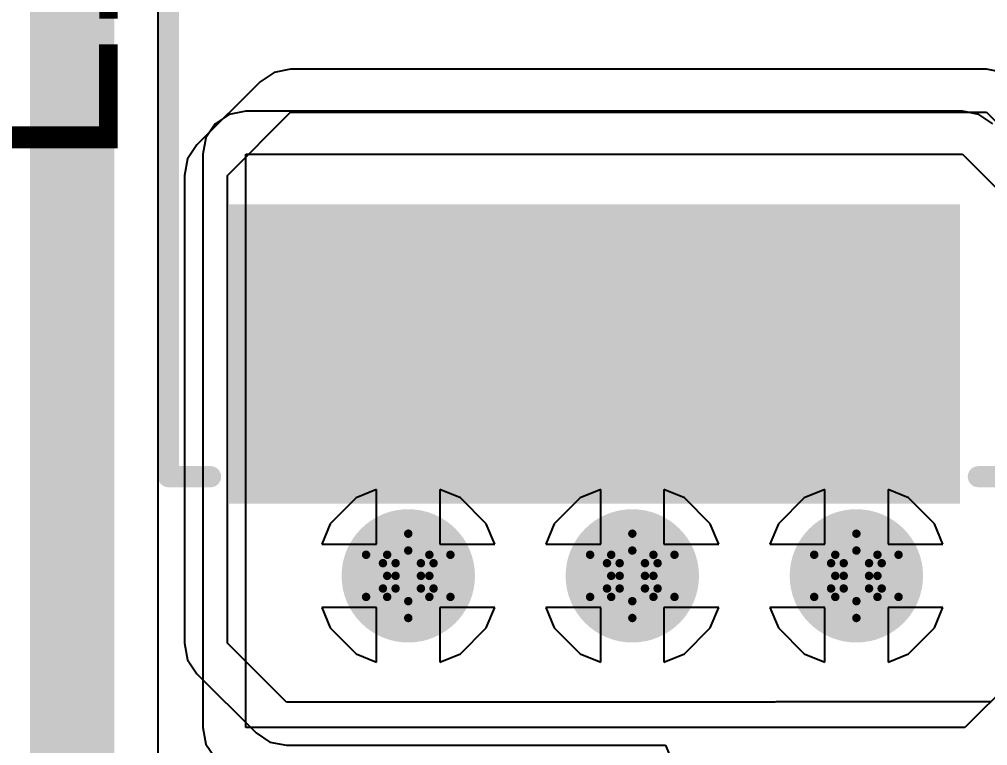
# Model space of a CAD drawing. Header units: inches. Extents: x -18 to 237, y -41 to 211.
# Drawn here: x 18.58 to 24.42, y 95.04 to 99.42 of the extents above; entities that cross this region are included whole.
import ezdxf

# ---------------------------------------------------------------- set-up
doc = ezdxf.new("R2010")
doc.units = ezdxf.units.IN
for name, color, linetype in [('Bottom Layer', 5, 'Continuous'), ('Bottom Solder', 6, 'Continuous'), ('Drill Drawing', 1, 'Continuous'), ('Top Layer', 1, 'Continuous'), ('Top Overlay', 2, 'Continuous'), ('Top Paste', 8, 'Continuous'), ('Top Solder', 216, 'Continuous'), ('Via Holes', 16, 'Continuous')]:
    doc.layers.add(name, color=color, linetype=linetype)
doc.styles.add('Arial', font='', dxfattribs={"height": 0.2})
doc.styles.get('Arial').set_extended_font_data('Arial')

# ---------------------------------------------------------------- blocks, each defined once
blk = doc.blocks.new('VLS5045EX_3R3N_102')
at = {"layer": 'Top Layer'}
for points in [[(-2.6, 2.1), (-1, 2.1), (-1, -2.1), (-2.6, -2.1)], [(1, 2.1), (2.6, 2.1), (2.6, -2.1), (1, -2.1)]]:
    blk.add_hatch(color=1, dxfattribs=at).paths.add_polyline_path(points)
at = {"layer": 'Top Paste'}
for points in [[(-2.6, 2.1), (-1, 2.1), (-1, -2.1), (-2.6, -2.1)], [(1, 2.1), (2.6, 2.1), (2.6, -2.1), (1, -2.1)]]:
    blk.add_hatch(color=8, dxfattribs=at).paths.add_polyline_path(points)
at = {"layer": 'Top Solder'}
for points in [[(-2.7016, 2.2016), (-0.8984, 2.2016), (-0.8984, -2.2016), (-2.7016, -2.2016)], [(0.8984, 2.2016), (2.7016, 2.2016), (2.7016, -2.2016), (0.8984, -2.2016)]]:
    blk.add_hatch(color=216, dxfattribs=at).paths.add_polyline_path(points)
at = {"layer": 'Top Overlay'}
for points in [[(-2.54, 2.5654, 0.127, 0.127, 0), (2.54, 2.5654, 0.127, 0.127, 0)], [(-2.54, 2.5654, 0.127, 0.127, 0), (-2.54, 2.3114, 0.127, 0.127, 0)], [(2.54, 2.5654, 0.127, 0.127, 0), (2.54, 2.3114, 0.127, 0.127, 0)], [(-2.54, -2.3114, 0.127, 0.127, 0), (-2.54, -2.5654, 0.127, 0.127, 0)], [(2.54, -2.3114, 0.127, 0.127, 0), (2.54, -2.5654, 0.127, 0.127, 0)], [(-2.54, -2.5654, 0.127, 0.127, 0), (2.54, -2.5654, 0.127, 0.127, 0)]]:
    blk.add_lwpolyline(points, format="xyseb", dxfattribs=at)
for points in [[(-2.5718, 2.5654, 0.0635, 0.0635, 1), (-2.5082, 2.5654, 0.0635, 0.0635, 1)], [(-2.5718, 2.5654, 0.0635, 0.0635, 1), (-2.5082, 2.5654, 0.0635, 0.0635, 1)], [(2.5082, 2.5654, 0.0635, 0.0635, 1), (2.5718, 2.5654, 0.0635, 0.0635, 1)], [(2.5082, 2.5654, 0.0635, 0.0635, 1), (2.5718, 2.5654, 0.0635, 0.0635, 1)], [(-2.5718, 2.3114, 0.0635, 0.0635, 1), (-2.5082, 2.3114, 0.0635, 0.0635, 1)], [(2.5082, 2.3114, 0.0635, 0.0635, 1), (2.5718, 2.3114, 0.0635, 0.0635, 1)], [(-2.5718, -2.3114, 0.0635, 0.0635, 1), (-2.5082, -2.3114, 0.0635, 0.0635, 1)], [(2.5082, -2.3114, 0.0635, 0.0635, 1), (2.5718, -2.3114, 0.0635, 0.0635, 1)], [(-2.5718, -2.5654, 0.0635, 0.0635, 1), (-2.5082, -2.5654, 0.0635, 0.0635, 1)], [(-2.5718, -2.5654, 0.0635, 0.0635, 1), (-2.5082, -2.5654, 0.0635, 0.0635, 1)], [(2.5082, -2.5654, 0.0635, 0.0635, 1), (2.5718, -2.5654, 0.0635, 0.0635, 1)], [(2.5082, -2.5654, 0.0635, 0.0635, 1), (2.5718, -2.5654, 0.0635, 0.0635, 1)]]:
    blk.add_lwpolyline(points, format="xyseb", close=True, dxfattribs=at)

msp = doc.modelspace()

# ---------------------------------------------------------------- hatches: boundary and pattern name
at = {"layer": 'Bottom Layer'}
h = msp.add_hatch(color=5, dxfattribs=at)
edge = h.paths.add_edge_path()
edge.add_arc((20.9267, 96.0658), 0.3, 0, 360)
h = msp.add_hatch(color=5, dxfattribs=at)
edge = h.paths.add_edge_path()
edge.add_arc((22.2758, 96.0658), 0.3, 0, 360)
h = msp.add_hatch(color=5, dxfattribs=at)
edge = h.paths.add_edge_path()
edge.add_arc((23.625, 96.0658), 0.3, 0, 360)
at = {"layer": 'Bottom Solder'}
h = msp.add_hatch(color=6, dxfattribs=at)
edge = h.paths.add_edge_path()
edge.add_arc((20.9267, 96.0658), 0.4016, 0, 360)
h = msp.add_hatch(color=6, dxfattribs=at)
edge = h.paths.add_edge_path()
edge.add_arc((22.2758, 96.0658), 0.4016, 0, 360)
h = msp.add_hatch(color=6, dxfattribs=at)
edge = h.paths.add_edge_path()
edge.add_arc((23.625, 96.0658), 0.4016, 0, 360)
at = {"layer": 'Top Layer'}
h = msp.add_hatch(color=1, dxfattribs=at)
edge = h.paths.add_edge_path()
edge.add_arc((20.9267, 96.0658), 0.3, 0, 360)
h = msp.add_hatch(color=1, dxfattribs=at)
edge = h.paths.add_edge_path()
edge.add_arc((22.2758, 96.0658), 0.3, 0, 360)
h = msp.add_hatch(color=1, dxfattribs=at)
edge = h.paths.add_edge_path()
edge.add_arc((23.625, 96.0658), 0.3, 0, 360)
at = {"layer": 'Top Solder'}
h = msp.add_hatch(color=216, dxfattribs=at)
edge = h.paths.add_edge_path()
edge.add_arc((20.9267, 96.0658), 0.4016, 0, 360)
h = msp.add_hatch(color=216, dxfattribs=at)
edge = h.paths.add_edge_path()
edge.add_arc((22.2758, 96.0658), 0.4016, 0, 360)
h = msp.add_hatch(color=216, dxfattribs=at)
edge = h.paths.add_edge_path()
edge.add_arc((23.625, 96.0658), 0.4016, 0, 360)
at = {"layer": 'Via Holes'}
h = msp.add_hatch(color=7, dxfattribs=at)
edge = h.paths.add_edge_path()
edge.add_arc((20.9267, 96.0658), 0.15, 0, 360)
h = msp.add_hatch(color=7, dxfattribs=at)
edge = h.paths.add_edge_path()
edge.add_arc((22.2758, 96.0658), 0.15, 0, 360)
h = msp.add_hatch(color=7, dxfattribs=at)
edge = h.paths.add_edge_path()
edge.add_arc((23.625, 96.0658), 0.15, 0, 360)

# ---------------------------------------------------------------- linework, layer by layer
at = {"layer": 'Bottom Layer'}
for p, q in [((19.4203, 94.691), (19.4203, 102.5108)), ((20.2184, 99.1188), (20.1193, 99.0991)), ((24.4094, 99.1188), (20.2184, 99.1188)), ((24.5085, 99.0991), (24.4094, 99.1188)), ((20.1193, 99.0991), (20.0353, 99.0429)), ((20.0353, 99.0429), (19.6543, 98.6619)), ((19.8374, 98.4788), (20.2184, 98.8598)), ((20.2184, 98.8598), (24.4094, 98.8598)), ((24.4094, 98.8598), (24.8412, 98.428)), ((19.6543, 98.6619), (19.5981, 98.5779)), ((19.6543, 98.6619), (19.6543, 98.6619)), ((19.5981, 98.5779), (19.5784, 98.4788)), ((19.5784, 98.4788), (19.5784, 95.6594)), ((19.8374, 95.6594), (19.8374, 98.4788)), ((20.7362, 96.5865), (20.6128, 96.5355)), ((20.7362, 96.2563), (20.7362, 96.5865)), ((21.2405, 96.5355), (21.1172, 96.5865)), ((21.1172, 96.5865), (21.1172, 96.2563)), ((22.0853, 96.5865), (21.962, 96.5355)), ((22.0853, 96.2563), (22.0853, 96.5865)), ((22.5896, 96.5355), (22.4663, 96.5865)), ((22.4663, 96.5865), (22.4663, 96.2563)), ((23.4345, 96.5865), (23.3111, 96.5355)), ((23.4345, 96.2563), (23.4345, 96.5865)), ((23.9388, 96.5355), (23.8155, 96.5865)), ((23.8155, 96.5865), (23.8155, 96.2563)), ((20.6128, 96.5355), (20.457, 96.3796)), ((21.3963, 96.3796), (21.2405, 96.5355)), ((21.962, 96.5355), (21.8061, 96.3796)), ((22.7455, 96.3796), (22.5896, 96.5355)), ((23.3111, 96.5355), (23.1553, 96.3796)), ((24.0946, 96.3796), (23.9388, 96.5355)), ((20.457, 96.3796), (20.4059, 96.2563)), ((21.4474, 96.2563), (21.3963, 96.3796)), ((21.8061, 96.3796), (21.7551, 96.2563)), ((22.7965, 96.2563), (22.7455, 96.3796)), ((23.1553, 96.3796), (23.1042, 96.2563)), ((24.1457, 96.2563), (24.0946, 96.3796)), ((20.4059, 96.2563), (20.7362, 96.2563)), ((21.1172, 96.2563), (21.4474, 96.2563)), ((21.7551, 96.2563), (22.0853, 96.2563)), ((22.4663, 96.2563), (22.7965, 96.2563)), ((23.1042, 96.2563), (23.4345, 96.2563)), ((23.8155, 96.2563), (24.1457, 96.2563)), ((20.7362, 95.8753), (20.4059, 95.8753)), ((20.4059, 95.8753), (20.457, 95.752)), ((20.7362, 95.5451), (20.7362, 95.8753)), ((21.4474, 95.8753), (21.1172, 95.8753)), ((21.1172, 95.8753), (21.1172, 95.5451)), ((21.3963, 95.752), (21.4474, 95.8753)), ((22.0853, 95.8753), (21.7551, 95.8753)), ((21.7551, 95.8753), (21.8061, 95.752)), ((22.0853, 95.5451), (22.0853, 95.8753)), ((22.7965, 95.8753), (22.4663, 95.8753)), ((22.4663, 95.8753), (22.4663, 95.5451)), ((22.7455, 95.752), (22.7965, 95.8753)), ((23.4345, 95.8753), (23.1042, 95.8753)), ((23.1042, 95.8753), (23.1553, 95.752)), ((23.4345, 95.5451), (23.4345, 95.8753)), ((24.1457, 95.8753), (23.8155, 95.8753)), ((23.8155, 95.8753), (23.8155, 95.5451)), ((24.0946, 95.752), (24.1457, 95.8753)), ((20.457, 95.752), (20.6128, 95.5961)), ((21.2405, 95.5961), (21.3963, 95.752)), ((21.8061, 95.752), (21.962, 95.5961)), ((22.5896, 95.5961), (22.7455, 95.752)), ((23.1553, 95.752), (23.3111, 95.5961)), ((23.9388, 95.5961), (24.0946, 95.752)), ((19.5784, 95.6594), (19.5981, 95.5603)), ((20.193, 95.3038), (19.8374, 95.6594)), ((19.5981, 95.5603), (19.6543, 95.4763)), ((20.6128, 95.5961), (20.7362, 95.5451)), ((21.1172, 95.5451), (21.2405, 95.5961)), ((21.962, 95.5961), (22.0853, 95.5451)), ((22.4663, 95.5451), (22.5896, 95.5961)), ((23.3111, 95.5961), (23.4345, 95.5451)), ((23.8155, 95.5451), (23.9388, 95.5961)), ((19.6543, 95.4763), (20.0099, 95.1207)), ((23.1333, 95.3038), (20.193, 95.3038)), ((23.1428, 95.3057), (23.1333, 95.3038)), ((24.4357, 95.3057), (23.1428, 95.3057)), ((20.0099, 95.1207), (20.0939, 95.0645)), ((20.0939, 95.0645), (20.193, 95.0448)), ((20.193, 95.0448), (22.4746, 95.0448)), ((22.4746, 95.0448), (22.5232, 94.9275))]:
    msp.add_line(p, q, dxfattribs=at)
msp.add_lwpolyline([(18.9024, 87.7361, 0.508, 0.508, 0), (18.9024, 102.7254, 0.508, 0.508, 0)], format="xyseb", dxfattribs=at)
at = {"layer": 'Drill Drawing'}
for points in [[(20.7997, 96.1928, 0.0508, 0.0508, 0), (20.9267, 96.3198, 0.0508, 0.0508, 0)], [(20.9267, 96.3198, 0.0508, 0.0508, 0), (21.0537, 96.1928, 0.0508, 0.0508, 0)], [(22.1488, 96.1928, 0.0508, 0.0508, 0), (22.2758, 96.3198, 0.0508, 0.0508, 0)], [(22.2758, 96.3198, 0.0508, 0.0508, 0), (22.4028, 96.1928, 0.0508, 0.0508, 0)], [(23.498, 96.1928, 0.0508, 0.0508, 0), (23.625, 96.3198, 0.0508, 0.0508, 0)], [(23.625, 96.3198, 0.0508, 0.0508, 0), (23.752, 96.1928, 0.0508, 0.0508, 0)], [(20.6727, 96.1928, 0.0508, 0.0508, 0), (20.7997, 96.0658, 0.0508, 0.0508, 0)], [(20.6727, 96.1928, 0.0508, 0.0508, 0), (20.7997, 96.1928, 0.0508, 0.0508, 0)], [(20.8505, 96.142, 0.0508, 0.0508, 0), (20.9267, 96.2182, 0.0508, 0.0508, 0)], [(20.9267, 96.2182, 0.0508, 0.0508, 0), (21.0029, 96.142, 0.0508, 0.0508, 0)], [(21.0537, 96.1928, 0.0508, 0.0508, 0), (21.1807, 96.1928, 0.0508, 0.0508, 0)], [(21.0537, 96.0658, 0.0508, 0.0508, 0), (21.1807, 96.1928, 0.0508, 0.0508, 0)], [(22.0218, 96.1928, 0.0508, 0.0508, 0), (22.1488, 96.0658, 0.0508, 0.0508, 0)], [(22.0218, 96.1928, 0.0508, 0.0508, 0), (22.1488, 96.1928, 0.0508, 0.0508, 0)], [(22.1996, 96.142, 0.0508, 0.0508, 0), (22.2758, 96.2182, 0.0508, 0.0508, 0)], [(22.2758, 96.2182, 0.0508, 0.0508, 0), (22.352, 96.142, 0.0508, 0.0508, 0)], [(22.4028, 96.1928, 0.0508, 0.0508, 0), (22.5298, 96.1928, 0.0508, 0.0508, 0)], [(22.4028, 96.0658, 0.0508, 0.0508, 0), (22.5298, 96.1928, 0.0508, 0.0508, 0)], [(23.371, 96.1928, 0.0508, 0.0508, 0), (23.498, 96.0658, 0.0508, 0.0508, 0)], [(23.371, 96.1928, 0.0508, 0.0508, 0), (23.498, 96.1928, 0.0508, 0.0508, 0)], [(23.5488, 96.142, 0.0508, 0.0508, 0), (23.625, 96.2182, 0.0508, 0.0508, 0)], [(23.625, 96.2182, 0.0508, 0.0508, 0), (23.7012, 96.142, 0.0508, 0.0508, 0)], [(23.752, 96.1928, 0.0508, 0.0508, 0), (23.879, 96.1928, 0.0508, 0.0508, 0)], [(23.752, 96.0658, 0.0508, 0.0508, 0), (23.879, 96.1928, 0.0508, 0.0508, 0)], [(20.7743, 96.142, 0.0508, 0.0508, 0), (20.8505, 96.0658, 0.0508, 0.0508, 0)], [(20.7743, 96.142, 0.0508, 0.0508, 0), (20.8505, 96.142, 0.0508, 0.0508, 0)], [(21.0029, 96.142, 0.0508, 0.0508, 0), (21.0791, 96.142, 0.0508, 0.0508, 0)], [(21.0029, 96.0658, 0.0508, 0.0508, 0), (21.0791, 96.142, 0.0508, 0.0508, 0)], [(22.1234, 96.142, 0.0508, 0.0508, 0), (22.1996, 96.0658, 0.0508, 0.0508, 0)], [(22.1234, 96.142, 0.0508, 0.0508, 0), (22.1996, 96.142, 0.0508, 0.0508, 0)], [(22.352, 96.142, 0.0508, 0.0508, 0), (22.4282, 96.142, 0.0508, 0.0508, 0)], [(22.352, 96.0658, 0.0508, 0.0508, 0), (22.4282, 96.142, 0.0508, 0.0508, 0)], [(23.4726, 96.142, 0.0508, 0.0508, 0), (23.5488, 96.0658, 0.0508, 0.0508, 0)], [(23.4726, 96.142, 0.0508, 0.0508, 0), (23.5488, 96.142, 0.0508, 0.0508, 0)], [(23.7012, 96.142, 0.0508, 0.0508, 0), (23.7774, 96.142, 0.0508, 0.0508, 0)], [(23.7012, 96.0658, 0.0508, 0.0508, 0), (23.7774, 96.142, 0.0508, 0.0508, 0)], [(20.6727, 95.9388, 0.0508, 0.0508, 0), (20.7997, 96.0658, 0.0508, 0.0508, 0)], [(20.7743, 95.9896, 0.0508, 0.0508, 0), (20.8505, 96.0658, 0.0508, 0.0508, 0)], [(21.0029, 96.0658, 0.0508, 0.0508, 0), (21.0791, 95.9896, 0.0508, 0.0508, 0)], [(21.0537, 96.0658, 0.0508, 0.0508, 0), (21.1807, 95.9388, 0.0508, 0.0508, 0)], [(22.0218, 95.9388, 0.0508, 0.0508, 0), (22.1488, 96.0658, 0.0508, 0.0508, 0)], [(22.1234, 95.9896, 0.0508, 0.0508, 0), (22.1996, 96.0658, 0.0508, 0.0508, 0)], [(22.352, 96.0658, 0.0508, 0.0508, 0), (22.4282, 95.9896, 0.0508, 0.0508, 0)], [(22.4028, 96.0658, 0.0508, 0.0508, 0), (22.5298, 95.9388, 0.0508, 0.0508, 0)], [(23.371, 95.9388, 0.0508, 0.0508, 0), (23.498, 96.0658, 0.0508, 0.0508, 0)], [(23.4726, 95.9896, 0.0508, 0.0508, 0), (23.5488, 96.0658, 0.0508, 0.0508, 0)], [(23.7012, 96.0658, 0.0508, 0.0508, 0), (23.7774, 95.9896, 0.0508, 0.0508, 0)], [(23.752, 96.0658, 0.0508, 0.0508, 0), (23.879, 95.9388, 0.0508, 0.0508, 0)], [(20.7743, 95.9896, 0.0508, 0.0508, 0), (20.8505, 95.9896, 0.0508, 0.0508, 0)], [(20.8505, 95.9896, 0.0508, 0.0508, 0), (20.9267, 95.9134, 0.0508, 0.0508, 0)], [(20.9267, 95.9134, 0.0508, 0.0508, 0), (21.0029, 95.9896, 0.0508, 0.0508, 0)], [(21.0029, 95.9896, 0.0508, 0.0508, 0), (21.0791, 95.9896, 0.0508, 0.0508, 0)], [(22.1234, 95.9896, 0.0508, 0.0508, 0), (22.1996, 95.9896, 0.0508, 0.0508, 0)], [(22.1996, 95.9896, 0.0508, 0.0508, 0), (22.2758, 95.9134, 0.0508, 0.0508, 0)], [(22.2758, 95.9134, 0.0508, 0.0508, 0), (22.352, 95.9896, 0.0508, 0.0508, 0)], [(22.352, 95.9896, 0.0508, 0.0508, 0), (22.4282, 95.9896, 0.0508, 0.0508, 0)], [(23.4726, 95.9896, 0.0508, 0.0508, 0), (23.5488, 95.9896, 0.0508, 0.0508, 0)], [(23.5488, 95.9896, 0.0508, 0.0508, 0), (23.625, 95.9134, 0.0508, 0.0508, 0)], [(23.625, 95.9134, 0.0508, 0.0508, 0), (23.7012, 95.9896, 0.0508, 0.0508, 0)], [(23.7012, 95.9896, 0.0508, 0.0508, 0), (23.7774, 95.9896, 0.0508, 0.0508, 0)], [(20.6727, 95.9388, 0.0508, 0.0508, 0), (20.7997, 95.9388, 0.0508, 0.0508, 0)], [(20.7997, 95.9388, 0.0508, 0.0508, 0), (20.9267, 95.8118, 0.0508, 0.0508, 0)], [(20.9267, 95.8118, 0.0508, 0.0508, 0), (21.0537, 95.9388, 0.0508, 0.0508, 0)], [(21.0537, 95.9388, 0.0508, 0.0508, 0), (21.1807, 95.9388, 0.0508, 0.0508, 0)], [(22.0218, 95.9388, 0.0508, 0.0508, 0), (22.1488, 95.9388, 0.0508, 0.0508, 0)], [(22.1488, 95.9388, 0.0508, 0.0508, 0), (22.2758, 95.8118, 0.0508, 0.0508, 0)], [(22.2758, 95.8118, 0.0508, 0.0508, 0), (22.4028, 95.9388, 0.0508, 0.0508, 0)], [(22.4028, 95.9388, 0.0508, 0.0508, 0), (22.5298, 95.9388, 0.0508, 0.0508, 0)], [(23.371, 95.9388, 0.0508, 0.0508, 0), (23.498, 95.9388, 0.0508, 0.0508, 0)], [(23.498, 95.9388, 0.0508, 0.0508, 0), (23.625, 95.8118, 0.0508, 0.0508, 0)], [(23.625, 95.8118, 0.0508, 0.0508, 0), (23.752, 95.9388, 0.0508, 0.0508, 0)], [(23.752, 95.9388, 0.0508, 0.0508, 0), (23.879, 95.9388, 0.0508, 0.0508, 0)]]:
    msp.add_lwpolyline(points, format="xyseb", dxfattribs=at)
for points in [[(20.914, 96.3198, 0.0254, 0.0254, 1), (20.9394, 96.3198, 0.0254, 0.0254, 1)], [(20.914, 96.3198, 0.0254, 0.0254, 1), (20.9394, 96.3198, 0.0254, 0.0254, 1)], [(22.2631, 96.3198, 0.0254, 0.0254, 1), (22.2885, 96.3198, 0.0254, 0.0254, 1)], [(22.2631, 96.3198, 0.0254, 0.0254, 1), (22.2885, 96.3198, 0.0254, 0.0254, 1)], [(23.6123, 96.3198, 0.0254, 0.0254, 1), (23.6377, 96.3198, 0.0254, 0.0254, 1)], [(23.6123, 96.3198, 0.0254, 0.0254, 1), (23.6377, 96.3198, 0.0254, 0.0254, 1)], [(20.66, 96.1928, 0.0254, 0.0254, 1), (20.6854, 96.1928, 0.0254, 0.0254, 1)], [(20.66, 96.1928, 0.0254, 0.0254, 1), (20.6854, 96.1928, 0.0254, 0.0254, 1)], [(20.787, 96.1928, 0.0254, 0.0254, 1), (20.8124, 96.1928, 0.0254, 0.0254, 1)], [(20.787, 96.1928, 0.0254, 0.0254, 1), (20.8124, 96.1928, 0.0254, 0.0254, 1)], [(20.914, 96.2182, 0.0254, 0.0254, 1), (20.9394, 96.2182, 0.0254, 0.0254, 1)], [(20.914, 96.2182, 0.0254, 0.0254, 1), (20.9394, 96.2182, 0.0254, 0.0254, 1)], [(21.041, 96.1928, 0.0254, 0.0254, 1), (21.0664, 96.1928, 0.0254, 0.0254, 1)], [(21.041, 96.1928, 0.0254, 0.0254, 1), (21.0664, 96.1928, 0.0254, 0.0254, 1)], [(21.168, 96.1928, 0.0254, 0.0254, 1), (21.1934, 96.1928, 0.0254, 0.0254, 1)], [(21.168, 96.1928, 0.0254, 0.0254, 1), (21.1934, 96.1928, 0.0254, 0.0254, 1)], [(22.0091, 96.1928, 0.0254, 0.0254, 1), (22.0345, 96.1928, 0.0254, 0.0254, 1)], [(22.0091, 96.1928, 0.0254, 0.0254, 1), (22.0345, 96.1928, 0.0254, 0.0254, 1)], [(22.1361, 96.1928, 0.0254, 0.0254, 1), (22.1615, 96.1928, 0.0254, 0.0254, 1)], [(22.1361, 96.1928, 0.0254, 0.0254, 1), (22.1615, 96.1928, 0.0254, 0.0254, 1)], [(22.2631, 96.2182, 0.0254, 0.0254, 1), (22.2885, 96.2182, 0.0254, 0.0254, 1)], [(22.2631, 96.2182, 0.0254, 0.0254, 1), (22.2885, 96.2182, 0.0254, 0.0254, 1)], [(22.3901, 96.1928, 0.0254, 0.0254, 1), (22.4155, 96.1928, 0.0254, 0.0254, 1)], [(22.3901, 96.1928, 0.0254, 0.0254, 1), (22.4155, 96.1928, 0.0254, 0.0254, 1)], [(22.5171, 96.1928, 0.0254, 0.0254, 1), (22.5425, 96.1928, 0.0254, 0.0254, 1)], [(22.5171, 96.1928, 0.0254, 0.0254, 1), (22.5425, 96.1928, 0.0254, 0.0254, 1)], [(23.3583, 96.1928, 0.0254, 0.0254, 1), (23.3837, 96.1928, 0.0254, 0.0254, 1)], [(23.3583, 96.1928, 0.0254, 0.0254, 1), (23.3837, 96.1928, 0.0254, 0.0254, 1)], [(23.4853, 96.1928, 0.0254, 0.0254, 1), (23.5107, 96.1928, 0.0254, 0.0254, 1)], [(23.4853, 96.1928, 0.0254, 0.0254, 1), (23.5107, 96.1928, 0.0254, 0.0254, 1)], [(23.6123, 96.2182, 0.0254, 0.0254, 1), (23.6377, 96.2182, 0.0254, 0.0254, 1)], [(23.6123, 96.2182, 0.0254, 0.0254, 1), (23.6377, 96.2182, 0.0254, 0.0254, 1)], [(23.7393, 96.1928, 0.0254, 0.0254, 1), (23.7647, 96.1928, 0.0254, 0.0254, 1)], [(23.7393, 96.1928, 0.0254, 0.0254, 1), (23.7647, 96.1928, 0.0254, 0.0254, 1)], [(23.8663, 96.1928, 0.0254, 0.0254, 1), (23.8917, 96.1928, 0.0254, 0.0254, 1)], [(23.8663, 96.1928, 0.0254, 0.0254, 1), (23.8917, 96.1928, 0.0254, 0.0254, 1)], [(20.7616, 96.142, 0.0254, 0.0254, 1), (20.787, 96.142, 0.0254, 0.0254, 1)], [(20.7616, 96.142, 0.0254, 0.0254, 1), (20.787, 96.142, 0.0254, 0.0254, 1)], [(20.8378, 96.142, 0.0254, 0.0254, 1), (20.8632, 96.142, 0.0254, 0.0254, 1)], [(20.8378, 96.142, 0.0254, 0.0254, 1), (20.8632, 96.142, 0.0254, 0.0254, 1)], [(20.9902, 96.142, 0.0254, 0.0254, 1), (21.0156, 96.142, 0.0254, 0.0254, 1)], [(20.9902, 96.142, 0.0254, 0.0254, 1), (21.0156, 96.142, 0.0254, 0.0254, 1)], [(21.0664, 96.142, 0.0254, 0.0254, 1), (21.0918, 96.142, 0.0254, 0.0254, 1)], [(21.0664, 96.142, 0.0254, 0.0254, 1), (21.0918, 96.142, 0.0254, 0.0254, 1)], [(22.1107, 96.142, 0.0254, 0.0254, 1), (22.1361, 96.142, 0.0254, 0.0254, 1)], [(22.1107, 96.142, 0.0254, 0.0254, 1), (22.1361, 96.142, 0.0254, 0.0254, 1)], [(22.1869, 96.142, 0.0254, 0.0254, 1), (22.2123, 96.142, 0.0254, 0.0254, 1)], [(22.1869, 96.142, 0.0254, 0.0254, 1), (22.2123, 96.142, 0.0254, 0.0254, 1)], [(22.3393, 96.142, 0.0254, 0.0254, 1), (22.3647, 96.142, 0.0254, 0.0254, 1)], [(22.3393, 96.142, 0.0254, 0.0254, 1), (22.3647, 96.142, 0.0254, 0.0254, 1)], [(22.4155, 96.142, 0.0254, 0.0254, 1), (22.4409, 96.142, 0.0254, 0.0254, 1)], [(22.4155, 96.142, 0.0254, 0.0254, 1), (22.4409, 96.142, 0.0254, 0.0254, 1)], [(23.4599, 96.142, 0.0254, 0.0254, 1), (23.4853, 96.142, 0.0254, 0.0254, 1)], [(23.4599, 96.142, 0.0254, 0.0254, 1), (23.4853, 96.142, 0.0254, 0.0254, 1)], [(23.5361, 96.142, 0.0254, 0.0254, 1), (23.5615, 96.142, 0.0254, 0.0254, 1)], [(23.5361, 96.142, 0.0254, 0.0254, 1), (23.5615, 96.142, 0.0254, 0.0254, 1)], [(23.6885, 96.142, 0.0254, 0.0254, 1), (23.7139, 96.142, 0.0254, 0.0254, 1)], [(23.6885, 96.142, 0.0254, 0.0254, 1), (23.7139, 96.142, 0.0254, 0.0254, 1)], [(23.7647, 96.142, 0.0254, 0.0254, 1), (23.7901, 96.142, 0.0254, 0.0254, 1)], [(23.7647, 96.142, 0.0254, 0.0254, 1), (23.7901, 96.142, 0.0254, 0.0254, 1)], [(20.787, 96.0658, 0.0254, 0.0254, 1), (20.8124, 96.0658, 0.0254, 0.0254, 1)], [(20.787, 96.0658, 0.0254, 0.0254, 1), (20.8124, 96.0658, 0.0254, 0.0254, 1)], [(20.8378, 96.0658, 0.0254, 0.0254, 1), (20.8632, 96.0658, 0.0254, 0.0254, 1)], [(20.8378, 96.0658, 0.0254, 0.0254, 1), (20.8632, 96.0658, 0.0254, 0.0254, 1)], [(20.9902, 96.0658, 0.0254, 0.0254, 1), (21.0156, 96.0658, 0.0254, 0.0254, 1)], [(20.9902, 96.0658, 0.0254, 0.0254, 1), (21.0156, 96.0658, 0.0254, 0.0254, 1)], [(21.041, 96.0658, 0.0254, 0.0254, 1), (21.0664, 96.0658, 0.0254, 0.0254, 1)], [(21.041, 96.0658, 0.0254, 0.0254, 1), (21.0664, 96.0658, 0.0254, 0.0254, 1)], [(22.1361, 96.0658, 0.0254, 0.0254, 1), (22.1615, 96.0658, 0.0254, 0.0254, 1)], [(22.1361, 96.0658, 0.0254, 0.0254, 1), (22.1615, 96.0658, 0.0254, 0.0254, 1)], [(22.1869, 96.0658, 0.0254, 0.0254, 1), (22.2123, 96.0658, 0.0254, 0.0254, 1)], [(22.1869, 96.0658, 0.0254, 0.0254, 1), (22.2123, 96.0658, 0.0254, 0.0254, 1)], [(22.3393, 96.0658, 0.0254, 0.0254, 1), (22.3647, 96.0658, 0.0254, 0.0254, 1)], [(22.3393, 96.0658, 0.0254, 0.0254, 1), (22.3647, 96.0658, 0.0254, 0.0254, 1)], [(22.3901, 96.0658, 0.0254, 0.0254, 1), (22.4155, 96.0658, 0.0254, 0.0254, 1)], [(22.3901, 96.0658, 0.0254, 0.0254, 1), (22.4155, 96.0658, 0.0254, 0.0254, 1)], [(23.4853, 96.0658, 0.0254, 0.0254, 1), (23.5107, 96.0658, 0.0254, 0.0254, 1)], [(23.4853, 96.0658, 0.0254, 0.0254, 1), (23.5107, 96.0658, 0.0254, 0.0254, 1)], [(23.5361, 96.0658, 0.0254, 0.0254, 1), (23.5615, 96.0658, 0.0254, 0.0254, 1)], [(23.5361, 96.0658, 0.0254, 0.0254, 1), (23.5615, 96.0658, 0.0254, 0.0254, 1)], [(23.6885, 96.0658, 0.0254, 0.0254, 1), (23.7139, 96.0658, 0.0254, 0.0254, 1)], [(23.6885, 96.0658, 0.0254, 0.0254, 1), (23.7139, 96.0658, 0.0254, 0.0254, 1)], [(23.7393, 96.0658, 0.0254, 0.0254, 1), (23.7647, 96.0658, 0.0254, 0.0254, 1)], [(23.7393, 96.0658, 0.0254, 0.0254, 1), (23.7647, 96.0658, 0.0254, 0.0254, 1)], [(20.7616, 95.9896, 0.0254, 0.0254, 1), (20.787, 95.9896, 0.0254, 0.0254, 1)], [(20.7616, 95.9896, 0.0254, 0.0254, 1), (20.787, 95.9896, 0.0254, 0.0254, 1)], [(20.8378, 95.9896, 0.0254, 0.0254, 1), (20.8632, 95.9896, 0.0254, 0.0254, 1)], [(20.8378, 95.9896, 0.0254, 0.0254, 1), (20.8632, 95.9896, 0.0254, 0.0254, 1)], [(20.9902, 95.9896, 0.0254, 0.0254, 1), (21.0156, 95.9896, 0.0254, 0.0254, 1)], [(20.9902, 95.9896, 0.0254, 0.0254, 1), (21.0156, 95.9896, 0.0254, 0.0254, 1)], [(21.0664, 95.9896, 0.0254, 0.0254, 1), (21.0918, 95.9896, 0.0254, 0.0254, 1)], [(21.0664, 95.9896, 0.0254, 0.0254, 1), (21.0918, 95.9896, 0.0254, 0.0254, 1)], [(22.1107, 95.9896, 0.0254, 0.0254, 1), (22.1361, 95.9896, 0.0254, 0.0254, 1)], [(22.1107, 95.9896, 0.0254, 0.0254, 1), (22.1361, 95.9896, 0.0254, 0.0254, 1)], [(22.1869, 95.9896, 0.0254, 0.0254, 1), (22.2123, 95.9896, 0.0254, 0.0254, 1)], [(22.1869, 95.9896, 0.0254, 0.0254, 1), (22.2123, 95.9896, 0.0254, 0.0254, 1)], [(22.3393, 95.9896, 0.0254, 0.0254, 1), (22.3647, 95.9896, 0.0254, 0.0254, 1)], [(22.3393, 95.9896, 0.0254, 0.0254, 1), (22.3647, 95.9896, 0.0254, 0.0254, 1)], [(22.4155, 95.9896, 0.0254, 0.0254, 1), (22.4409, 95.9896, 0.0254, 0.0254, 1)], [(22.4155, 95.9896, 0.0254, 0.0254, 1), (22.4409, 95.9896, 0.0254, 0.0254, 1)], [(23.4599, 95.9896, 0.0254, 0.0254, 1), (23.4853, 95.9896, 0.0254, 0.0254, 1)], [(23.4599, 95.9896, 0.0254, 0.0254, 1), (23.4853, 95.9896, 0.0254, 0.0254, 1)], [(23.5361, 95.9896, 0.0254, 0.0254, 1), (23.5615, 95.9896, 0.0254, 0.0254, 1)], [(23.5361, 95.9896, 0.0254, 0.0254, 1), (23.5615, 95.9896, 0.0254, 0.0254, 1)], [(23.6885, 95.9896, 0.0254, 0.0254, 1), (23.7139, 95.9896, 0.0254, 0.0254, 1)], [(23.6885, 95.9896, 0.0254, 0.0254, 1), (23.7139, 95.9896, 0.0254, 0.0254, 1)], [(23.7647, 95.9896, 0.0254, 0.0254, 1), (23.7901, 95.9896, 0.0254, 0.0254, 1)], [(23.7647, 95.9896, 0.0254, 0.0254, 1), (23.7901, 95.9896, 0.0254, 0.0254, 1)], [(20.66, 95.9388, 0.0254, 0.0254, 1), (20.6854, 95.9388, 0.0254, 0.0254, 1)], [(20.66, 95.9388, 0.0254, 0.0254, 1), (20.6854, 95.9388, 0.0254, 0.0254, 1)], [(20.787, 95.9388, 0.0254, 0.0254, 1), (20.8124, 95.9388, 0.0254, 0.0254, 1)], [(20.787, 95.9388, 0.0254, 0.0254, 1), (20.8124, 95.9388, 0.0254, 0.0254, 1)], [(20.914, 95.9134, 0.0254, 0.0254, 1), (20.9394, 95.9134, 0.0254, 0.0254, 1)], [(20.914, 95.9134, 0.0254, 0.0254, 1), (20.9394, 95.9134, 0.0254, 0.0254, 1)], [(21.041, 95.9388, 0.0254, 0.0254, 1), (21.0664, 95.9388, 0.0254, 0.0254, 1)], [(21.041, 95.9388, 0.0254, 0.0254, 1), (21.0664, 95.9388, 0.0254, 0.0254, 1)], [(21.168, 95.9388, 0.0254, 0.0254, 1), (21.1934, 95.9388, 0.0254, 0.0254, 1)], [(21.168, 95.9388, 0.0254, 0.0254, 1), (21.1934, 95.9388, 0.0254, 0.0254, 1)], [(22.0091, 95.9388, 0.0254, 0.0254, 1), (22.0345, 95.9388, 0.0254, 0.0254, 1)], [(22.0091, 95.9388, 0.0254, 0.0254, 1), (22.0345, 95.9388, 0.0254, 0.0254, 1)], [(22.1361, 95.9388, 0.0254, 0.0254, 1), (22.1615, 95.9388, 0.0254, 0.0254, 1)], [(22.1361, 95.9388, 0.0254, 0.0254, 1), (22.1615, 95.9388, 0.0254, 0.0254, 1)], [(22.2631, 95.9134, 0.0254, 0.0254, 1), (22.2885, 95.9134, 0.0254, 0.0254, 1)], [(22.2631, 95.9134, 0.0254, 0.0254, 1), (22.2885, 95.9134, 0.0254, 0.0254, 1)], [(22.3901, 95.9388, 0.0254, 0.0254, 1), (22.4155, 95.9388, 0.0254, 0.0254, 1)], [(22.3901, 95.9388, 0.0254, 0.0254, 1), (22.4155, 95.9388, 0.0254, 0.0254, 1)], [(22.5171, 95.9388, 0.0254, 0.0254, 1), (22.5425, 95.9388, 0.0254, 0.0254, 1)], [(22.5171, 95.9388, 0.0254, 0.0254, 1), (22.5425, 95.9388, 0.0254, 0.0254, 1)], [(23.3583, 95.9388, 0.0254, 0.0254, 1), (23.3837, 95.9388, 0.0254, 0.0254, 1)], [(23.3583, 95.9388, 0.0254, 0.0254, 1), (23.3837, 95.9388, 0.0254, 0.0254, 1)], [(23.4853, 95.9388, 0.0254, 0.0254, 1), (23.5107, 95.9388, 0.0254, 0.0254, 1)], [(23.4853, 95.9388, 0.0254, 0.0254, 1), (23.5107, 95.9388, 0.0254, 0.0254, 1)], [(23.6123, 95.9134, 0.0254, 0.0254, 1), (23.6377, 95.9134, 0.0254, 0.0254, 1)], [(23.6123, 95.9134, 0.0254, 0.0254, 1), (23.6377, 95.9134, 0.0254, 0.0254, 1)], [(23.7393, 95.9388, 0.0254, 0.0254, 1), (23.7647, 95.9388, 0.0254, 0.0254, 1)], [(23.7393, 95.9388, 0.0254, 0.0254, 1), (23.7647, 95.9388, 0.0254, 0.0254, 1)], [(23.8663, 95.9388, 0.0254, 0.0254, 1), (23.8917, 95.9388, 0.0254, 0.0254, 1)], [(23.8663, 95.9388, 0.0254, 0.0254, 1), (23.8917, 95.9388, 0.0254, 0.0254, 1)], [(20.914, 95.8118, 0.0254, 0.0254, 1), (20.9394, 95.8118, 0.0254, 0.0254, 1)], [(20.914, 95.8118, 0.0254, 0.0254, 1), (20.9394, 95.8118, 0.0254, 0.0254, 1)], [(22.2631, 95.8118, 0.0254, 0.0254, 1), (22.2885, 95.8118, 0.0254, 0.0254, 1)], [(22.2631, 95.8118, 0.0254, 0.0254, 1), (22.2885, 95.8118, 0.0254, 0.0254, 1)], [(23.6123, 95.8118, 0.0254, 0.0254, 1), (23.6377, 95.8118, 0.0254, 0.0254, 1)], [(23.6123, 95.8118, 0.0254, 0.0254, 1), (23.6377, 95.8118, 0.0254, 0.0254, 1)]]:
    msp.add_lwpolyline(points, format="xyseb", close=True, dxfattribs=at)
at = {"layer": 'Top Layer'}
for p, q in [((19.8488, 98.8451), (19.7648, 98.7889)), ((19.9479, 98.8648), (19.8488, 98.8451)), ((24.2642, 98.8648), (19.9479, 98.8648)), ((24.3633, 98.8451), (24.2642, 98.8648)), ((24.4473, 98.7889), (24.3633, 98.8451)), ((19.7648, 98.7889), (19.7086, 98.7049)), ((19.7086, 98.7049), (19.6889, 98.6058)), ((19.6889, 98.6058), (19.6889, 95.1514)), ((19.9479, 95.1514), (19.9479, 98.6058)), ((19.9479, 98.6058), (24.2642, 98.6058)), ((24.2642, 98.6058), (25.2382, 97.6318)), ((20.7362, 96.5865), (20.6128, 96.5355)), ((20.7362, 96.2563), (20.7362, 96.5865)), ((21.2405, 96.5355), (21.1172, 96.5865)), ((21.1172, 96.5865), (21.1172, 96.2563)), ((22.0853, 96.5865), (21.962, 96.5355)), ((22.0853, 96.2563), (22.0853, 96.5865)), ((22.5896, 96.5355), (22.4663, 96.5865)), ((22.4663, 96.5865), (22.4663, 96.2563)), ((23.4345, 96.5865), (23.3111, 96.5355)), ((23.4345, 96.2563), (23.4345, 96.5865)), ((23.9388, 96.5355), (23.8155, 96.5865)), ((23.8155, 96.5865), (23.8155, 96.2563)), ((20.6128, 96.5355), (20.457, 96.3796)), ((21.3963, 96.3796), (21.2405, 96.5355)), ((21.962, 96.5355), (21.8061, 96.3796)), ((22.7455, 96.3796), (22.5896, 96.5355)), ((23.3111, 96.5355), (23.1553, 96.3796)), ((24.0946, 96.3796), (23.9388, 96.5355)), ((20.457, 96.3796), (20.4059, 96.2563)), ((21.4474, 96.2563), (21.3963, 96.3796)), ((21.8061, 96.3796), (21.7551, 96.2563)), ((22.7965, 96.2563), (22.7455, 96.3796)), ((23.1553, 96.3796), (23.1042, 96.2563)), ((24.1457, 96.2563), (24.0946, 96.3796)), ((20.4059, 96.2563), (20.7362, 96.2563)), ((21.1172, 96.2563), (21.4474, 96.2563)), ((21.7551, 96.2563), (22.0853, 96.2563)), ((22.4663, 96.2563), (22.7965, 96.2563)), ((23.1042, 96.2563), (23.4345, 96.2563)), ((23.8155, 96.2563), (24.1457, 96.2563)), ((20.7362, 95.8753), (20.4059, 95.8753)), ((20.4059, 95.8753), (20.457, 95.752)), ((20.7362, 95.5451), (20.7362, 95.8753)), ((21.4474, 95.8753), (21.1172, 95.8753)), ((21.1172, 95.8753), (21.1172, 95.5451)), ((21.3963, 95.752), (21.4474, 95.8753)), ((22.0853, 95.8753), (21.7551, 95.8753)), ((21.7551, 95.8753), (21.8061, 95.752)), ((22.0853, 95.5451), (22.0853, 95.8753)), ((22.7965, 95.8753), (22.4663, 95.8753)), ((22.4663, 95.8753), (22.4663, 95.5451)), ((22.7455, 95.752), (22.7965, 95.8753)), ((23.4345, 95.8753), (23.1042, 95.8753)), ((23.1042, 95.8753), (23.1553, 95.752)), ((23.4345, 95.5451), (23.4345, 95.8753)), ((24.1457, 95.8753), (23.8155, 95.8753)), ((23.8155, 95.8753), (23.8155, 95.5451)), ((24.0946, 95.752), (24.1457, 95.8753)), ((20.457, 95.752), (20.6128, 95.5961)), ((21.2405, 95.5961), (21.3963, 95.752)), ((21.8061, 95.752), (21.962, 95.5961)), ((22.5896, 95.5961), (22.7455, 95.752)), ((23.1553, 95.752), (23.3111, 95.5961)), ((23.9388, 95.5961), (24.0946, 95.752)), ((24.8903, 95.7632), (24.2785, 95.1514)), ((20.6128, 95.5961), (20.7362, 95.5451)), ((21.1172, 95.5451), (21.2405, 95.5961)), ((21.962, 95.5961), (22.0853, 95.5451)), ((22.4663, 95.5451), (22.5896, 95.5961)), ((23.3111, 95.5961), (23.4345, 95.5451)), ((23.8155, 95.5451), (23.9388, 95.5961)), ((19.6889, 95.1514), (19.7086, 95.0523)), ((24.2785, 95.1514), (19.9479, 95.1514)), ((19.7086, 95.0523), (19.7648, 94.9683))]:
    msp.add_line(p, q, dxfattribs=at)

# ---------------------------------------------------------------- block references
at = {"rotation": 90}
msp.add_blockref('VLS5045EX_3R3N_102', (22.0479, 99.2032), dxfattribs=at)

# ---------------------------------------------------------------- texts
at = {"layer": 'Top Overlay', "style": 'Arial'}
msp.add_text('L1', height=1.016, rotation=90, dxfattribs=at).set_placement((19.1768, 98.5261))

doc.saveas('drawing.dxf')
